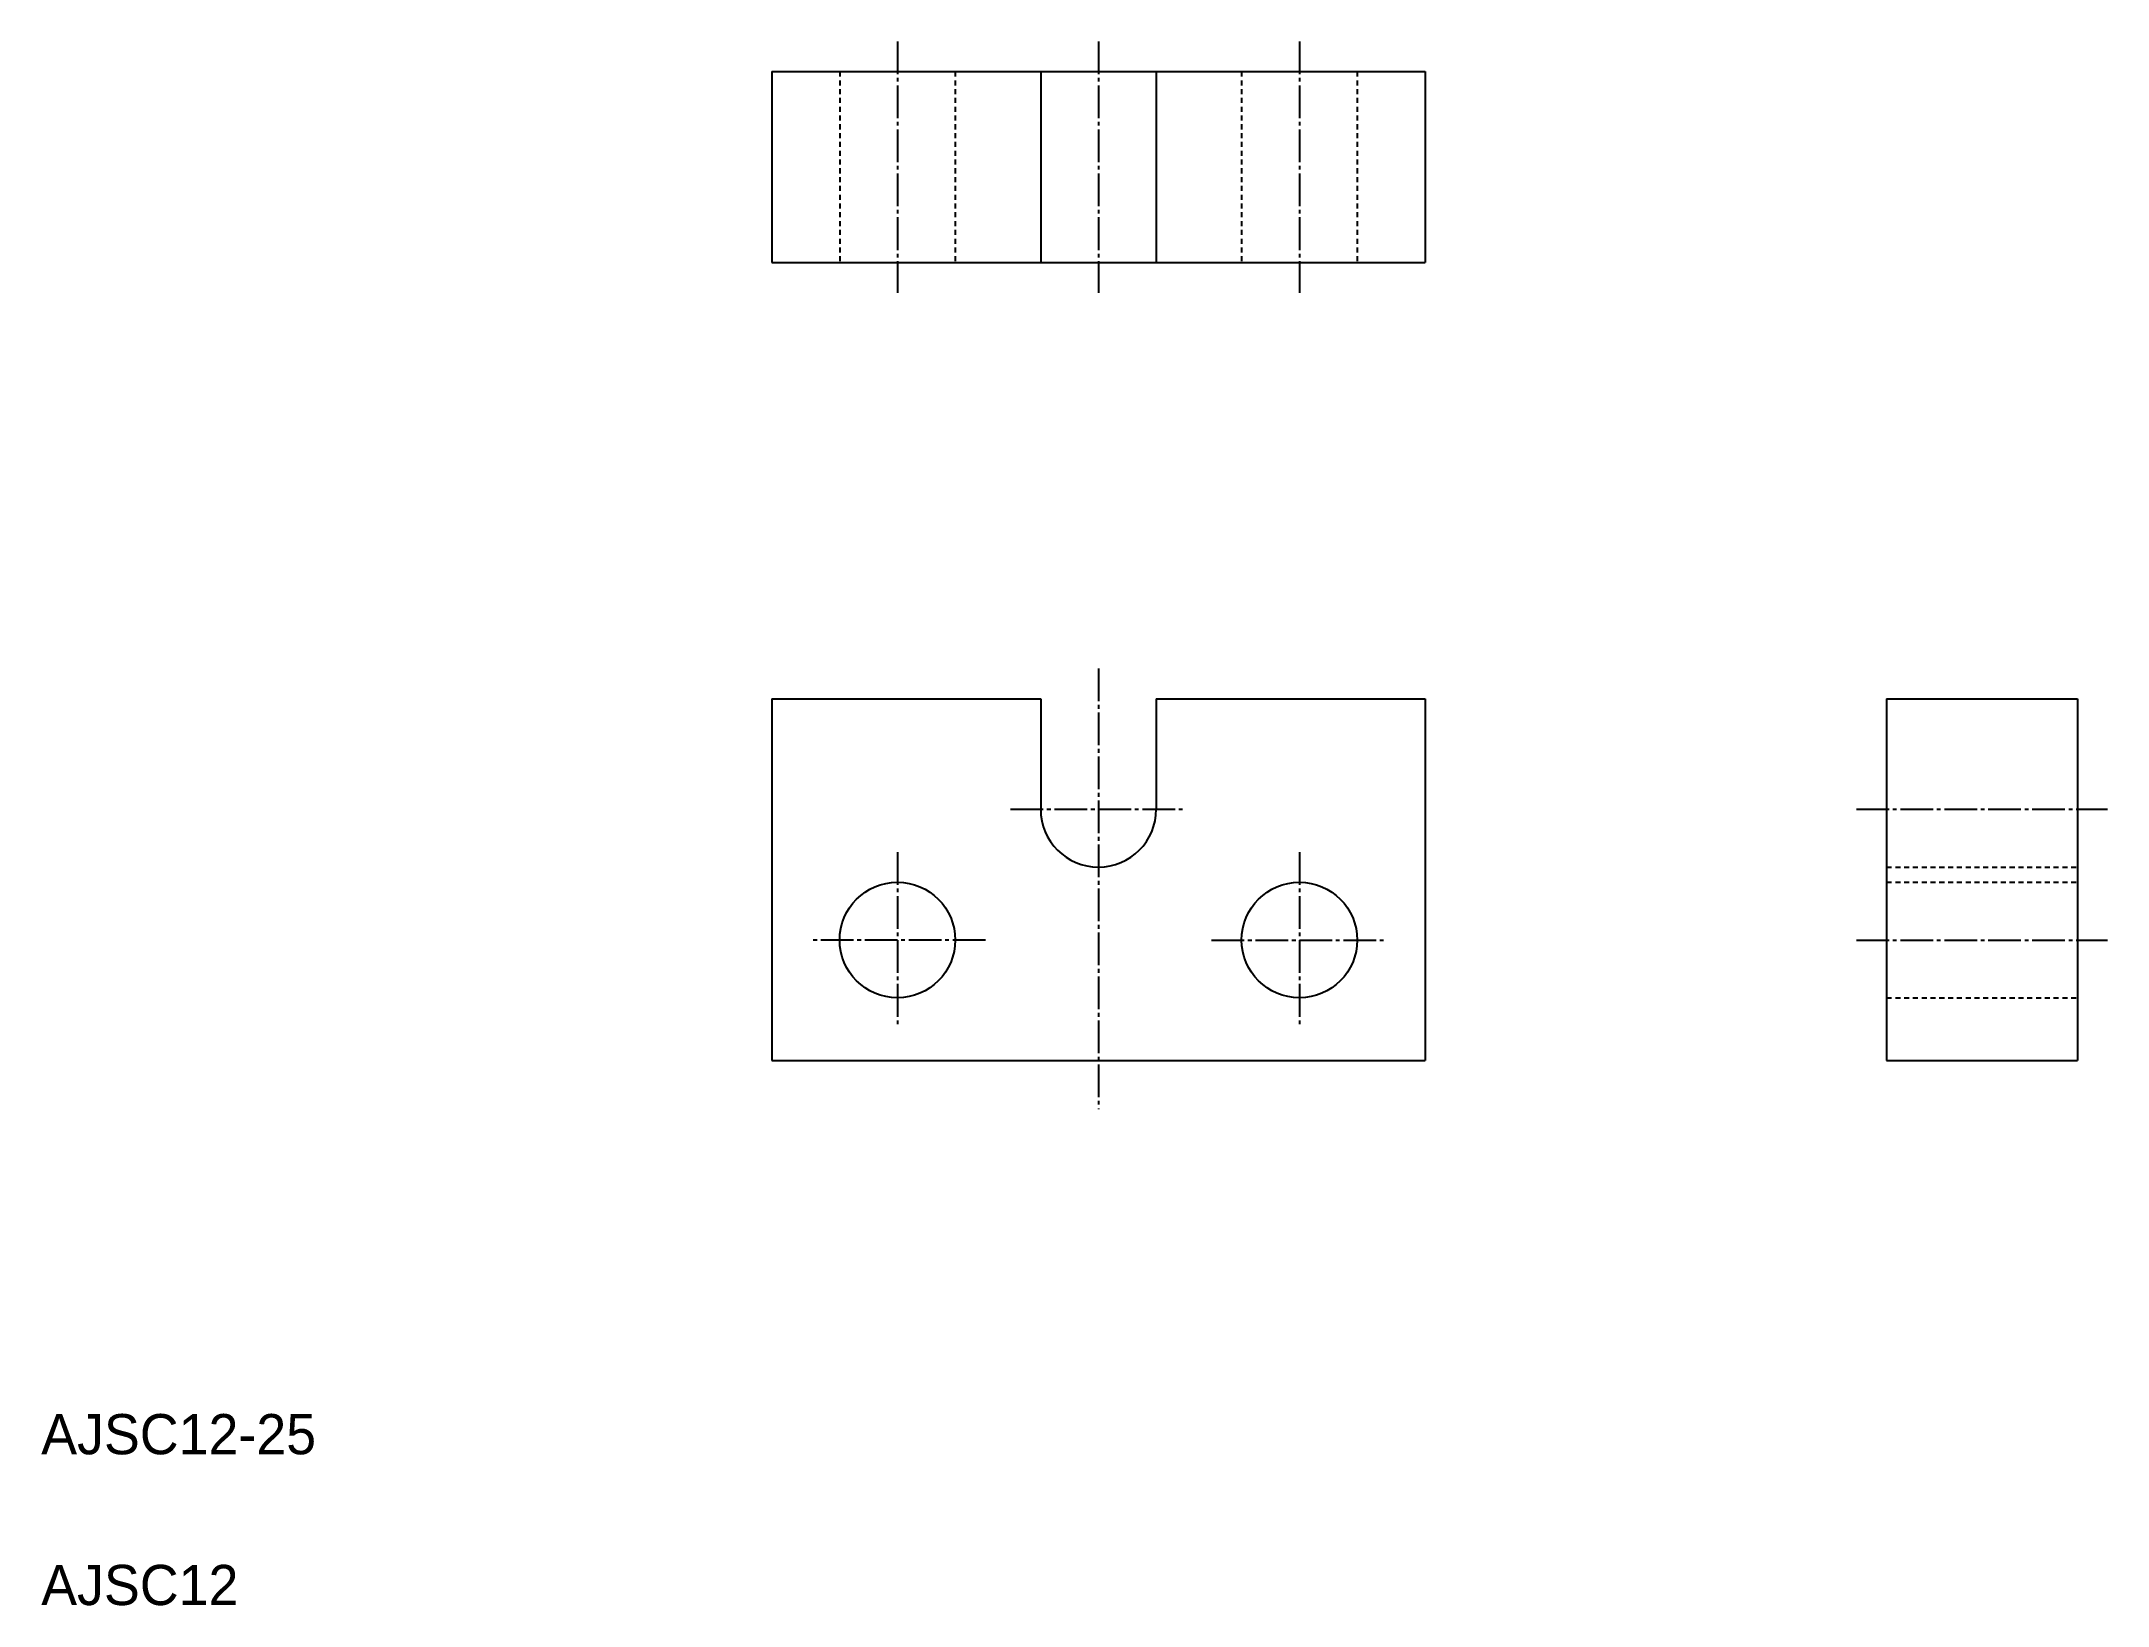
# Model space of a CAD drawing. Extents: x 10 to 216, y 10 to 166.
import ezdxf

# ---------------------------------------------------------------- set-up
doc = ezdxf.new("R2010")
doc.units = 0
doc.header["$LTSCALE"] = 0.25
doc.linetypes.add('CENTER', pattern=[17.5, 13, -1.5, 1.5, -1.5])
doc.linetypes.add('DASHED', pattern=[3.5, 2, -1.5])
doc.layers.get('0').update_dxf_attribs({"linetype": 'CONTINUOUS'})
doc.layers.add('CENTER', color=1, linetype='CENTER')

msp = doc.modelspace()

# ---------------------------------------------------------------- linework, layer by layer
at = {"color": 7, "linetype": 'CONTINUOUS'}
for p, q in [((82.7, 162.53), (147.7, 162.53)), ((82.7, 162.53), (82.7, 143.53)), ((109.45, 162.53), (109.45, 143.53)), ((120.95, 162.53), (120.95, 143.53)), ((147.7, 162.53), (147.7, 143.53)), ((82.7, 143.53), (147.7, 143.53)), ((82.7, 100.15), (109.45, 100.15)), ((82.7, 100.15), (82.7, 64.15)), ((109.45, 100.15), (109.45, 89.15)), ((120.95, 100.15), (147.7, 100.15)), ((120.95, 100.15), (120.95, 89.15)), ((147.7, 100.15), (147.7, 64.15)), ((193.62, 100.15), (212.62, 100.15)), ((193.62, 100.15), (193.62, 64.15)), ((212.62, 100.15), (212.62, 64.15)), ((82.7, 64.15), (147.7, 64.15)), ((193.62, 64.15), (212.62, 64.15))]:
    msp.add_line(p, q, dxfattribs=at)
at = {"color": 3, "linetype": 'DASHED'}
for p, q in [((89.45, 162.53), (89.45, 143.53)), ((100.95, 162.53), (100.95, 143.53)), ((129.45, 162.53), (129.45, 143.53)), ((140.95, 162.53), (140.95, 143.53)), ((193.62, 83.4), (212.62, 83.4)), ((193.62, 81.9), (212.62, 81.9)), ((193.62, 70.4), (212.62, 70.4))]:
    msp.add_line(p, q, dxfattribs=at)
for p, q in [((89.39, 100.15), (89.39, 100.15)), ((96.08, 100.15), (96.08, 100.15))]:
    msp.add_line(p, q)
at = {"color": 7, "linetype": 'CONTINUOUS'}
for centre in [(95.2, 76.15), (135.2, 76.15)]:
    msp.add_circle(centre, 5.75, dxfattribs=at)
msp.add_arc((115.2, 89.15), 5.75, 180, 0, dxfattribs=at)
at = {"layer": 'CENTER', "color": 1, "linetype": 'CENTER'}
for p, q in [((95.2, 165.53), (95.2, 140.53)), ((115.2, 165.53), (115.2, 140.53)), ((135.2, 165.53), (135.2, 140.53)), ((115.2, 103.15), (115.2, 59.32)), ((106.45, 89.15), (123.95, 89.15)), ((190.62, 89.15), (215.62, 89.15)), ((95.2, 84.9), (95.2, 67.4)), ((135.2, 84.9), (135.2, 67.4)), ((103.95, 76.15), (86.45, 76.15)), ((126.45, 76.15), (143.95, 76.15)), ((190.62, 76.15), (215.62, 76.15))]:
    msp.add_line(p, q, dxfattribs=at)

# ---------------------------------------------------------------- texts
for s, p in [('AJSC12-25', (10, 25)), ('AJSC12', (10, 10))]:
    msp.add_text(s, height=4).set_placement(p)

doc.saveas('drawing.dxf')
